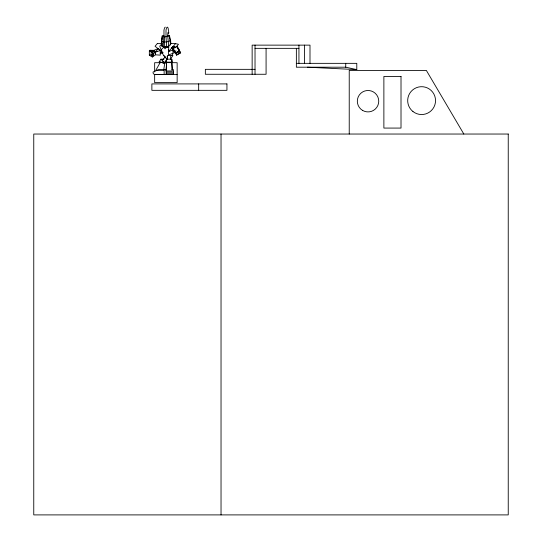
<?xml version="1.0" encoding="UTF-8"?>
<svg xmlns="http://www.w3.org/2000/svg" width="542" height="542" viewBox="0 0 542 542"><rect width="100%" height="100%" fill="white"/><g stroke="black" fill="none" stroke-linecap="round" stroke-linejoin="round"><path stroke-width="0.81" d="M164.036 35.311L162.133 35.982L164.456 36.883L164.693 47.019L168.758 46.449L167.749 36.422L169.477 35.718L167.485 35.196M173.034 49.884L168.63 51.558L168.684 46.246L170.933 43.597L175.601 43.597L178.487 44.302L176.387 46.659M152.471 55.738L152.688 51.151L151.252 50.887L151.028 55.474L152.471 55.738L153.82 53.902L154.7 51.192L152.688 51.151L152.471 55.738L154.7 51.192M163.332 36.714L163.311 46.808L164.693 47.019M166.123 70.968L166.59 62.615L165.947 62.161L166.59 59.186L171.767 59.186L172.234 70.968L166.123 70.968L166.59 62.615L165.947 62.161L172.2 62.161L171.767 62.615L172.234 69.688M162.153 38.983L162.315 37.351M162.37 36.422L161.868 41.483L162.119 46.449L163.311 46.808M162.119 46.449L161.577 40.935L162.133 35.982M167.41 36.355L168.271 32.981M165.947 62.405L166.59 59.186M172.078 55.609L173.054 53.265L172.79 49.437M153.467 51.49L154.05 50.331L158.318 48.434L160.276 50.548L160.276 55.135L155.405 54.803L152.343 57.032L149.341 55.223L149.341 50.779L149.91 50.284L154.05 50.331L155.405 52.086L155.405 54.803M160.195 62.52L155.832 70.257L163.67 70.297L164.748 63.299L160.933 59.186L159.165 61.944L164.748 63.299L159.165 61.944L166.536 63.082M170.567 58.963L172.918 55.541L167.505 55.541L167.566 58.963L166.624 58.963L163.738 55.541M154.111 51.686L155.405 52.086L158.318 48.434M175.601 43.597L168.63 51.558M165.29 56.883L162.329 60.25L163.183 61.544M164.036 62.838L166.509 60.033M165.283 27.1L164.524 27.906L163.969 30.115L163.969 36.145M175.202 51.571L173.819 51.937L171.895 47.689L172.688 46.897L175.547 47.093M173.244 50.934L174.036 50.135L172.688 46.897L174.029 47.899M175.994 50.779L173.819 51.937L171.895 47.689M175.296 52.831L173.955 51.029L175.195 53.197L176.767 52.892L179.653 50.541L177.18 46.253L173.352 48.489M164.24 46.754L161.306 49.607L163.25 54.986L165.012 56.781M149.341 55.223L149.91 54.728M161.834 45.901L162.248 45.582M164.043 46.897L163.806 47.594L165.249 47.899L168.799 47.12M175.195 53.197L179.653 50.541L176.767 52.892L176.265 52.682L176.624 55.203L180.669 52.865L178.115 48.455M179.355 50.833L176.265 52.682L180.669 52.865L178.603 49.532M177.383 54.43L179.517 53.197M173.054 53.265L168.521 54.986L168.427 49.607M155.405 52.086L160.276 50.548M160.242 53.434L162.627 52.879M154.436 50.724L155.466 51.842L157.065 51.551M164.456 36.883L167.749 36.422M160.202 52.899L163.122 52.533M167.464 32.981L168.819 32.981L168.074 27.906L167.315 27.1L166.563 27.906L166.008 30.115L166.008 36.145M167.451 47.486L164.809 47.486L164.992 48.895M255.025 48.346L298.94 48.346M160.933 59.186L163.88 59.186M160.479 62.703L154.653 62.703L154.653 71.957M166.59 62.615L177.146 62.703L177.146 82.621L154.653 82.621L154.653 74.322M296.366 63.346L356.792 63.346L356.792 69.613L307.422 67.201M356.792 69.613L345.735 67.201L296.366 67.201L296.366 48.346M255.025 69.342L205.35 69.342L205.35 74.268L266.081 74.268L266.081 48.346M171.889 69.688L173.508 69.688L173.508 74.396L154.111 74.396L153.142 73.217L153.04 72.039L158.589 69.688L166.258 69.688L166.218 74.396M166.218 72.039L173.508 72.039M166.218 73.217L173.508 73.217M154.653 74.484L177.146 74.484M151.028 54.424L152.471 54.695M149.91 50.284L152.756 51.246M149.341 50.779L151.74 52.222M170.039 40.108L170.642 40.616L170.811 43.929M174.273 46.429L175.249 47.743M172.356 48.875L173.332 50.189M463.83 134.037L426.344 70.413L349.231 70.413L349.231 134.037M176.482 46.368L178.955 50.65M174.036 50.135L174.619 51.144M174.802 52.046L176.624 55.203M161.577 40.935L161.868 41.483C164.693 42.506 168.027 41.903 170.642 40.616L169.477 35.718M177.18 46.253L177.844 48.224M168.989 35.311L170.222 40.935L170.432 45.074M171.767 59.186L172.2 62.405M166.008 36.714L166.618 46.808M167.512 47.594L167.444 46.327L166.042 46.551L166.109 47.818M165.188 46.639L165.249 47.899M163.738 46.327L163.806 47.594M345.735 63.346L345.735 67.201M309.997 63.346L309.997 45.135L252.145 45.135L252.145 74.268M304.469 45.135L304.469 63.346M298.94 45.135L298.94 63.346M255.025 45.135L255.025 74.268M221.034 134.037L221.034 514.9M198.67 83.908L198.67 90.338M170.655 56.178L170.655 59.322M167.234 56.178L167.234 59.322M164.138 69.688L164.138 74.396M155.466 51.842L155.466 54.532M153.467 53.712L153.467 55.934M152.343 54.803L152.343 57.032M157.302 43.597L155.053 46.246L161.787 51.558L159.721 46.246L161.97 43.597L157.302 43.597M401.012 76.449L383.878 76.449L383.878 128.075L401.012 128.075L401.012 76.449M226.942 83.908L151.875 83.908L151.875 90.338L226.942 90.338L226.942 83.908M508.24 134.037L33.76 134.037L33.76 514.9L508.24 514.9L508.24 134.037M412.943 111.516A13.923 13.923 0 0 0 435.382 102.668A13.923 13.923 0 0 0 416.5 87.662A13.923 13.923 0 0 0 412.943 111.516M362.679 110.473A10.711 10.711 0 0 0 378.743 101.198A10.711 10.711 0 0 0 362.679 91.923A10.711 10.711 0 0 0 362.679 110.473"/></g></svg>
